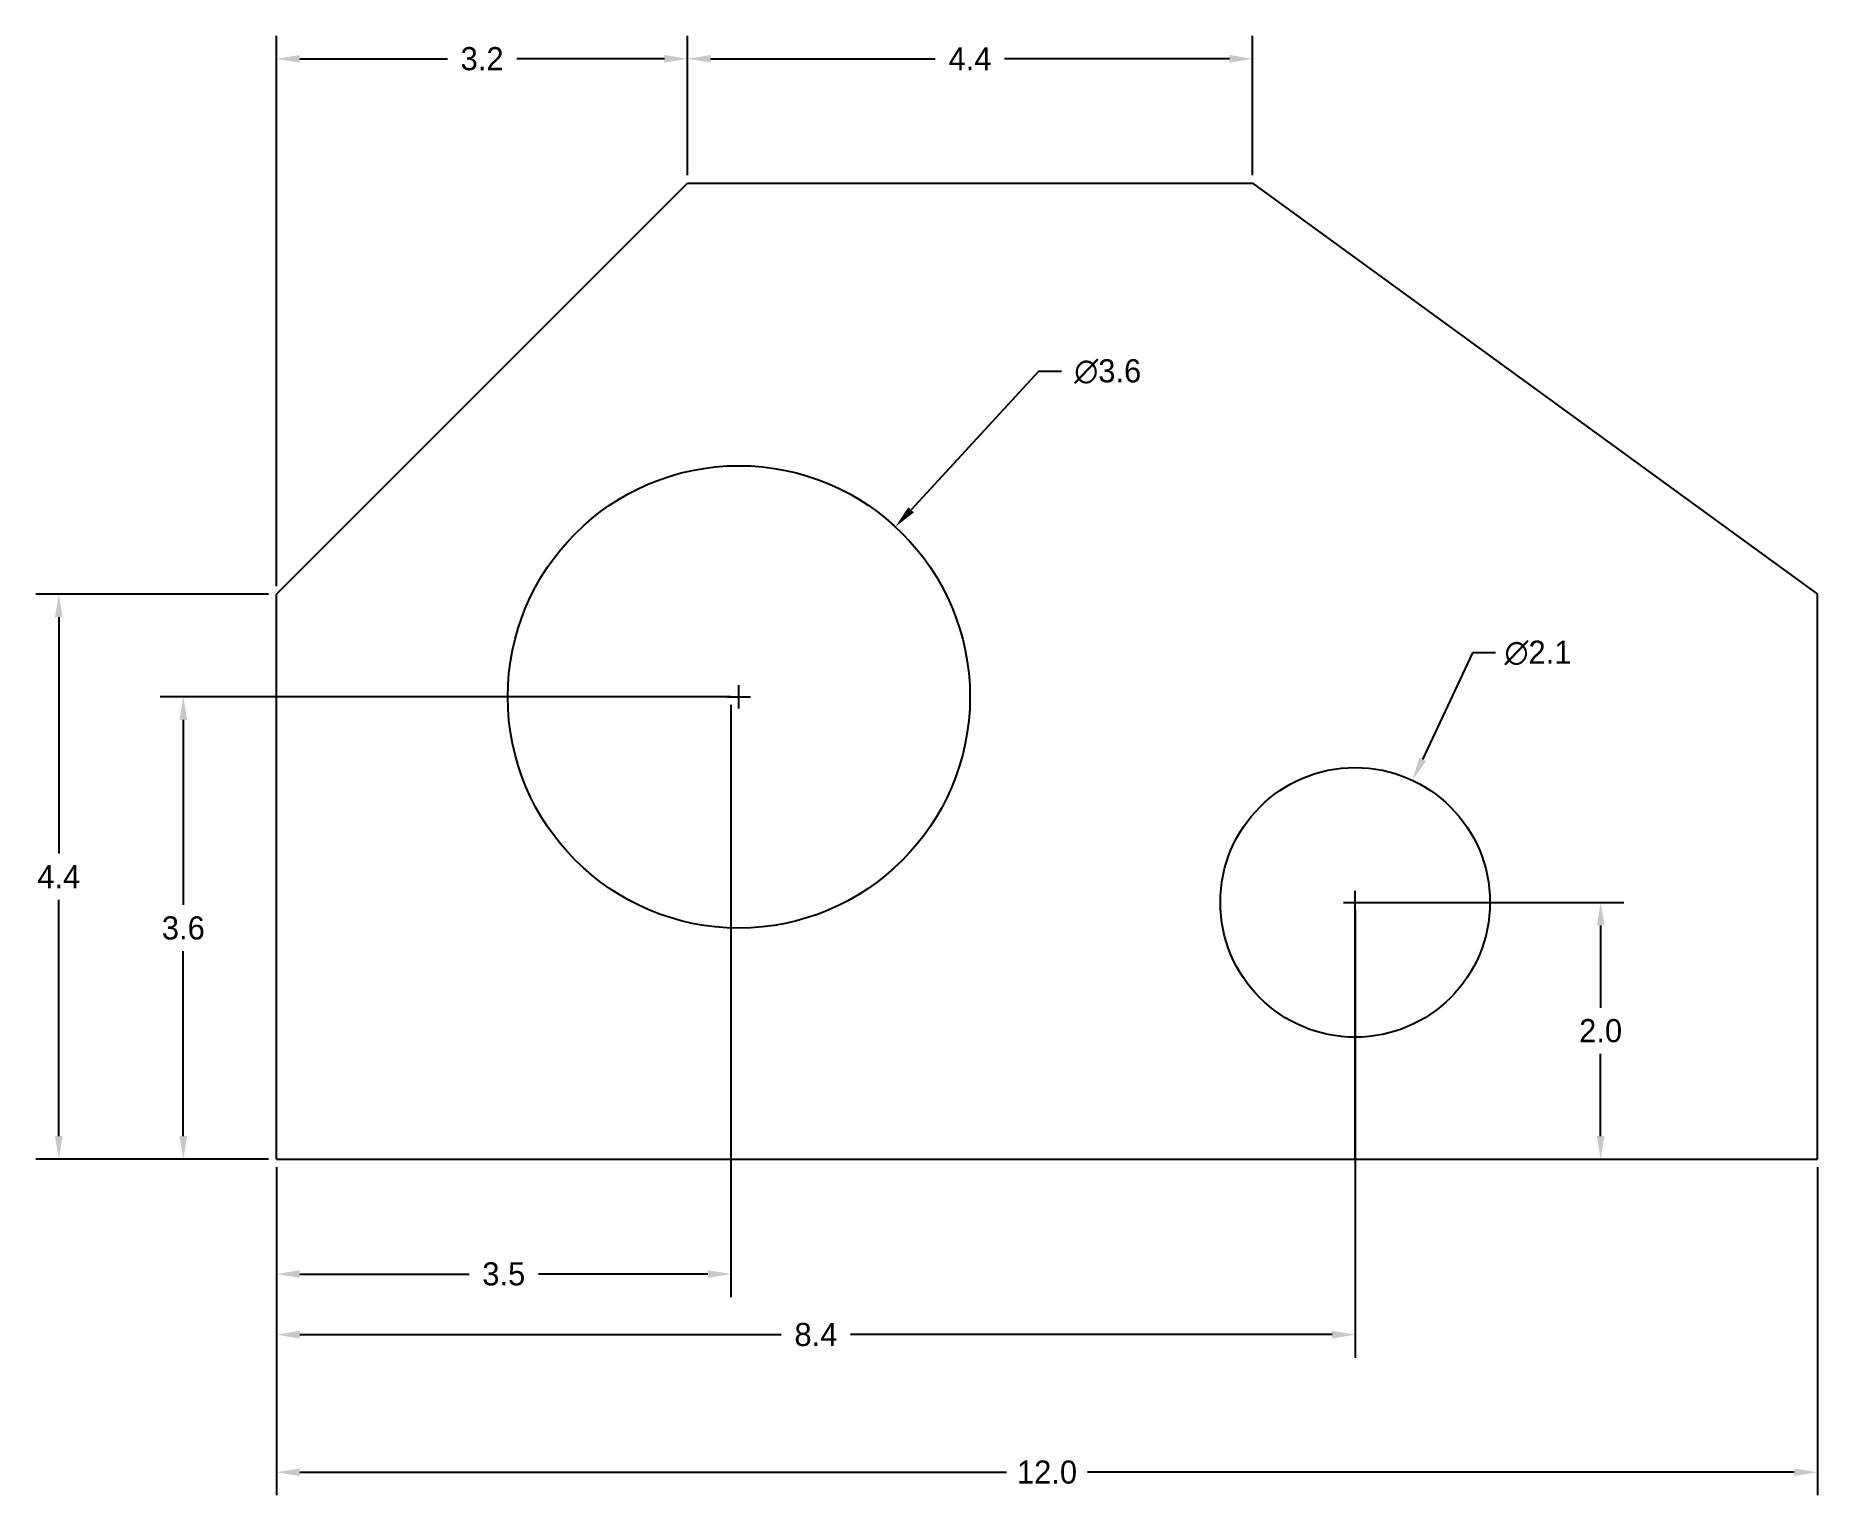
# Model space of a CAD drawing. Header units: millimetres. Extents: x 51.2 to 65.1, y 7.4 to 18.8.
import ezdxf

# ---------------------------------------------------------------- set-up
doc = ezdxf.new("R2010")
doc.units = ezdxf.units.MM
doc.header["$MEASUREMENT"] = 0
doc.dimstyles.new('my cad style', dxfattribs={"dimtxt": 0.18, "dimasz": 0.18, "dimexe": 0.18, "dimexo": 0.0625, "dimgap": 0.09, "dimtad": 0, "dimtih": 1, "dimtoh": 1, "dimdec": 1, "dimzin": 0, "dimdsep": 46, "dimtxsty": 'Standard', "dimcen": 0.09, "dimadec": 0, "dimazin": 0, "dimtfac": 1, "dimtdec": 1, "dimtofl": 0, "dimtmove": 0, "dimatfit": 3, "dimfxl": 1, "dimtolj": 1, "dimtzin": 0, "dimarcsym": 0})

# ---------------------------------------------------------------- blocks, each defined once
blk = doc.blocks.new('*D3')
at = {"color": 0, "lineweight": -2}
for p, q in [((56.299, 17.686), (56.299, 18.772)), ((60.699, 17.686), (60.699, 18.772)), ((56.479, 18.592), (58.229, 18.592)), ((60.519, 18.592), (58.769, 18.592))]:
    blk.add_line(p, q, dxfattribs=at)
at = {"color": 0}
for points in [[(56.479, 18.622), (56.479, 18.562), (56.299, 18.592)], [(60.519, 18.622), (60.519, 18.562), (60.699, 18.592)]]:
    blk.add_solid(points, dxfattribs=at)
at = {"layer": 'Defpoints', "color": 0}
for p in [(56.299, 18.592), (56.299, 17.624), (60.699, 17.624)]:
    blk.add_point(p, dxfattribs=at)
at = {"color": 0, "insert": (58.499, 18.592), "char_height": 0.18, "attachment_point": 5}
blk.add_mtext('\\A1;4.4', dxfattribs=at)
blk = doc.blocks.new('*D4')
at = {"color": 0, "lineweight": -2}
for p, q in [((53.099, 14.486), (53.099, 18.772)), ((56.299, 17.749), (56.299, 18.772)), ((53.279, 18.592), (54.429, 18.592)), ((56.119, 18.592), (54.969, 18.592))]:
    blk.add_line(p, q, dxfattribs=at)
at = {"color": 0}
for points in [[(53.279, 18.622), (53.279, 18.562), (53.099, 18.592)], [(56.119, 18.622), (56.119, 18.562), (56.299, 18.592)]]:
    blk.add_solid(points, dxfattribs=at)
at = {"layer": 'Defpoints', "color": 0}
for p in [(53.099, 18.592), (56.299, 17.686), (53.099, 14.424)]:
    blk.add_point(p, dxfattribs=at)
at = {"color": 0, "insert": (54.699, 18.592), "char_height": 0.18, "attachment_point": 5}
blk.add_mtext('\\A1;3.2', dxfattribs=at)
blk = doc.blocks.new('*D6')
at = {"color": 0, "lineweight": -2}
for p, q in [((53.036, 14.424), (51.222, 14.424)), ((51.402, 14.244), (51.402, 12.404)), ((51.402, 10.204), (51.402, 12.044)), ((53.036, 10.024), (51.222, 10.024))]:
    blk.add_line(p, q, dxfattribs=at)
at = {"color": 0}
for points in [[(51.372, 14.244), (51.432, 14.244), (51.402, 14.424)], [(51.372, 10.204), (51.432, 10.204), (51.402, 10.024)]]:
    blk.add_solid(points, dxfattribs=at)
at = {"layer": 'Defpoints', "color": 0}
for p in [(51.402, 14.424), (53.099, 14.424), (53.099, 10.024)]:
    blk.add_point(p, dxfattribs=at)
at = {"color": 0, "insert": (51.402, 12.224), "char_height": 0.18, "attachment_point": 5}
blk.add_mtext('\\A1;4.4', dxfattribs=at)
blk = doc.blocks.new('*D7')
at = {"color": 0, "lineweight": -2}
for p, q in [((56.636, 13.624), (52.192, 13.624)), ((52.372, 13.444), (52.372, 12.004)), ((52.372, 10.204), (52.372, 11.644)), ((53.036, 10.024), (52.192, 10.024))]:
    blk.add_line(p, q, dxfattribs=at)
at = {"color": 0}
for points in [[(52.342, 13.444), (52.402, 13.444), (52.372, 13.624)], [(52.342, 10.204), (52.402, 10.204), (52.372, 10.024)]]:
    blk.add_solid(points, dxfattribs=at)
at = {"layer": 'Defpoints', "color": 0}
for p in [(56.699, 13.624), (52.372, 10.024), (53.099, 10.024)]:
    blk.add_point(p, dxfattribs=at)
at = {"color": 0, "insert": (52.372, 11.824), "char_height": 0.18, "attachment_point": 5}
blk.add_mtext('\\A1;3.6', dxfattribs=at)
blk = doc.blocks.new('*D8')
at = {"color": 0, "lineweight": -2}
for p, q in [((56.636, 13.561), (56.636, 8.95)), ((53.099, 9.961), (53.099, 8.95)), ((53.279, 9.13), (54.598, 9.13)), ((56.456, 9.13), (55.138, 9.13))]:
    blk.add_line(p, q, dxfattribs=at)
at = {"color": 0}
for points in [[(53.279, 9.16), (53.279, 9.1), (53.099, 9.13)], [(56.456, 9.16), (56.456, 9.1), (56.636, 9.13)]]:
    blk.add_solid(points, dxfattribs=at)
at = {"layer": 'Defpoints', "color": 0}
for p in [(56.636, 13.624), (53.099, 10.024), (53.099, 9.13)]:
    blk.add_point(p, dxfattribs=at)
at = {"color": 0, "insert": (54.868, 9.13), "char_height": 0.18, "attachment_point": 5}
blk.add_mtext('\\A1;3.5', dxfattribs=at)
blk = doc.blocks.new('*D9')
at = {"color": 0, "lineweight": -2}
for p, q in [((61.499, 11.961), (61.499, 8.478)), ((53.099, 9.961), (53.099, 8.478)), ((53.279, 8.658), (57.029, 8.658)), ((61.319, 8.658), (57.569, 8.658))]:
    blk.add_line(p, q, dxfattribs=at)
at = {"color": 0}
for points in [[(53.279, 8.688), (53.279, 8.628), (53.099, 8.658)], [(61.319, 8.688), (61.319, 8.628), (61.499, 8.658)]]:
    blk.add_solid(points, dxfattribs=at)
at = {"layer": 'Defpoints', "color": 0}
for p in [(61.499, 12.024), (53.099, 10.024), (53.099, 8.658)]:
    blk.add_point(p, dxfattribs=at)
at = {"color": 0, "insert": (57.299, 8.658), "char_height": 0.18, "attachment_point": 5}
blk.add_mtext('\\A1;8.4', dxfattribs=at)
blk = doc.blocks.new('*D10')
at = {"color": 0, "lineweight": -2}
for p, q in [((61.561, 12.024), (63.591, 12.024)), ((63.411, 11.844), (63.411, 11.204)), ((63.411, 10.204), (63.411, 10.844)), ((61.561, 10.024), (63.591, 10.024))]:
    blk.add_line(p, q, dxfattribs=at)
at = {"color": 0}
for points in [[(63.381, 11.844), (63.441, 11.844), (63.411, 12.024)], [(63.381, 10.204), (63.441, 10.204), (63.411, 10.024)]]:
    blk.add_solid(points, dxfattribs=at)
at = {"layer": 'Defpoints', "color": 0}
for p in [(61.499, 12.024), (63.411, 12.024), (61.499, 10.024)]:
    blk.add_point(p, dxfattribs=at)
at = {"color": 0, "insert": (63.411, 11.024), "char_height": 0.18, "attachment_point": 5}
blk.add_mtext('\\A1;2.0', dxfattribs=at)
blk = doc.blocks.new('*D11')
at = {"color": 0, "lineweight": -2}
for p, q in [((59.032, 16.157), (58.04, 15.08)), ((59.212, 16.157), (59.032, 16.157)), ((56.609, 13.624), (56.789, 13.624)), ((56.699, 13.534), (56.699, 13.714))]:
    blk.add_line(p, q, dxfattribs=at)
at = {"color": 0}
blk.add_solid([(58.018, 15.1), (58.062, 15.06), (57.918, 14.948)], dxfattribs=at)
at = {"layer": 'Defpoints', "color": 0}
for p in [(57.918, 14.948), (55.479, 12.3)]:
    blk.add_point(p, dxfattribs=at)
at = {"color": 0, "insert": (59.572, 16.157), "char_height": 0.18, "attachment_point": 5}
blk.add_mtext('\\A1;∅3.6', dxfattribs=at)
blk = doc.blocks.new('*D12')
at = {"color": 0, "lineweight": -2}
for p, q in [((62.413, 13.966), (62.023, 13.136)), ((62.593, 13.966), (62.413, 13.966)), ((61.499, 11.934), (61.499, 12.114)), ((61.409, 12.024), (61.589, 12.024))]:
    blk.add_line(p, q, dxfattribs=at)
at = {"color": 0}
blk.add_solid([(61.996, 13.149), (62.05, 13.124), (61.946, 12.974)], dxfattribs=at)
at = {"layer": 'Defpoints', "color": 0}
for p in [(61.946, 12.974), (61.052, 11.074)]:
    blk.add_point(p, dxfattribs=at)
at = {"color": 0, "insert": (62.923, 13.966), "char_height": 0.18, "attachment_point": 5}
blk.add_mtext('\\A1;∅2.1', dxfattribs=at)
blk = doc.blocks.new('*D13')
at = {"color": 0, "lineweight": -2}
for p, q in [((53.099, 9.961), (53.099, 7.407)), ((65.099, 9.961), (65.099, 7.407)), ((53.279, 7.587), (58.784, 7.587)), ((64.919, 7.587), (59.414, 7.587))]:
    blk.add_line(p, q, dxfattribs=at)
at = {"color": 0}
for points in [[(53.279, 7.617), (53.279, 7.557), (53.099, 7.587)], [(64.919, 7.617), (64.919, 7.557), (65.099, 7.587)]]:
    blk.add_solid(points, dxfattribs=at)
at = {"layer": 'Defpoints', "color": 0}
for p in [(53.099, 10.024), (65.099, 10.024), (65.099, 7.587)]:
    blk.add_point(p, dxfattribs=at)
at = {"color": 0, "insert": (59.099, 7.587), "char_height": 0.18, "attachment_point": 5}
blk.add_mtext('\\A1;12.0', dxfattribs=at)

msp = doc.modelspace()

# ---------------------------------------------------------------- linework, layer by layer
for p, q in [((53.099, 14.424), (56.299, 17.624)), ((56.299, 17.624), (60.699, 17.624)), ((60.699, 17.624), (65.099, 14.424)), ((53.099, 10.024), (53.099, 14.424)), ((65.099, 10.024), (65.099, 14.424)), ((61.499, 12.024), (62.991, 12.024)), ((61.499, 10.024), (61.499, 12.024)), ((53.099, 10.024), (65.099, 10.024))]:
    msp.add_line(p, q)
for centre, radius in [((56.699, 13.624), 1.8), ((61.499, 12.024), 1.05)]:
    msp.add_circle(centre, radius)

# ---------------------------------------------------------------- dimensions: what is measured, and where the dimension line sits
for base, p1, p2, picture, middle in [((53.099, 18.592), (56.299, 17.686), (53.099, 14.424), '*D4', (54.699, 18.592)), ((56.299, 18.592), (60.699, 17.624), (56.299, 17.624), '*D3', (58.499, 18.592)), ((53.099, 9.13), (56.636, 13.624), (53.099, 10.024), '*D8', (54.868, 9.13)), ((53.099, 8.658), (61.499, 12.024), (53.099, 10.024), '*D9', (57.299, 8.658)), ((65.099, 7.587), (53.099, 10.024), (65.099, 10.024), '*D13', (59.099, 7.587))]:
    dim = msp.add_linear_dim(base=base, p1=p1, p2=p2, dimstyle='my cad style')
    dim.commit()
    dim.dimension.update_dxf_attribs({"geometry": picture, "text_midpoint": middle})
for p1, p2, picture, middle in [((55.479, 12.3), (57.918, 14.948), '*D11', (59.572, 16.157)), ((61.052, 11.074), (61.946, 12.974), '*D12', (62.923, 13.966))]:
    dim = msp.add_diameter_dim_2p(p1=p1, p2=p2, dimstyle='my cad style')
    dim.commit()
    dim.dimension.update_dxf_attribs({"geometry": picture, "text_midpoint": middle, "dimtype": 163})
for base, p1, p2, picture, middle in [((51.402, 14.424), (53.099, 10.024), (53.099, 14.424), '*D6', (51.402, 12.224)), ((52.372, 10.024), (56.699, 13.624), (53.099, 10.024), '*D7', (52.372, 11.824)), ((63.411, 12.024), (61.499, 10.024), (61.499, 12.024), '*D10', (63.411, 11.024))]:
    dim = msp.add_linear_dim(base=base, p1=p1, p2=p2, angle=90, dimstyle='my cad style')
    dim.commit()
    dim.dimension.update_dxf_attribs({"geometry": picture, "text_midpoint": middle})

doc.saveas('drawing.dxf')
